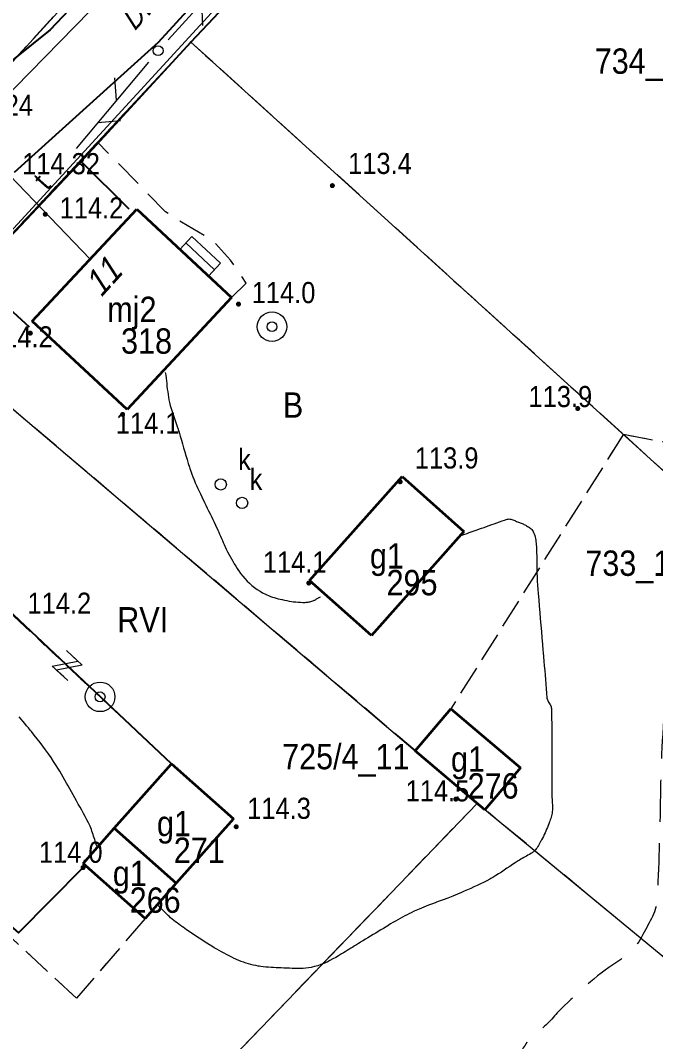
# Model space of a CAD drawing. Extents: x 6512885 to 6513481, y 5959590 to 5960000.
# Drawn here: x 6513145.2 to 6513190.3, y 5959801.7 to 5959874.2 of the extents above; entities that cross this region are included whole.
import ezdxf
from ezdxf.enums import TextEntityAlignment as Align

# ---------------------------------------------------------------- set-up
doc = ezdxf.new("R2010")
doc.units = 0
doc.header["$MEASUREMENT"] = 0
for name, pattern in [('2.0_1.0', [3, 2, -1]), ('217-1000', [2.8, 2.1, -0.7]), ('218-1000', [1.4, 0.7, -0.7]), ('219-1000', [0]), ('3.0_1.5', [4.5, 3, -1.5])]:
    doc.linetypes.add(name, pattern=pattern)
doc.layers.get('0').update_dxf_attribs({"color": 2, "linetype": 'CONTINUOUS', "lineweight": 5})
for name, color, linetype in [('203-Punkt załamania granicy działki nie stabilizowany', 7, 'CONTINUOUS'), ('210-Oznaczenie użytku', 7, 'CONTINUOUS'), ('211-Nr działki', 7, 'CONTINUOUS'), ('217-Granica konturu klasyfikcyjnego', 7, 'CONTINUOUS'), ('218-Granica użytku', 7, 'CONTINUOUS'), ('219-Linia granicy', 7, 'CONTINUOUS'), ('238-Punkt adresowy budynku', 7, 'CONTINUOUS'), ('312-Budynek (powierzchnia)', 7, 'CONTINUOUS'), ('312-Numer ewidencyjny budynku', 7, 'CONTINUOUS'), ('312-Numer ewidencyjny budynku-Atr124', 7, 'CONTINUOUS'), ('352-schody (powierzchnia)', 7, 'CONTINUOUS'), ('510-Podpora jednosłupowa symb.-STPOW', 7, 'CONTINUOUS'), ('521-Kierunek linii-STPOW', 7, 'CONTINUOUS'), ('811-Warstwica ciągła linia', 7, 'CONTINUOUS'), ('812-Warstwica pomocnicza linia', 7, 'CONTINUOUS'), ('991-Przehaczenie', 7, 'CONTINUOUS'), ('994-Nazwa ulicy', 7, 'CONTINUOUS'), ('chodnik (powierzchnia)', 7, 'CONTINUOUS'), ('krawężnik (linia)', 7, 'CONTINUOUS'), ('ogrodzenie trwałe (linia)', 7, 'CONTINUOUS'), ('przewód telekomunikacyjny (linia)', 7, 'CONTINUOUS'), ('przewód telekomunikacyjny (linia)-Atr1', 7, 'CONTINUOUS'), ('przewód wodociągowy (linia)', 7, 'CONTINUOUS'), ('punkt wysokościowy naturalny', 7, 'CONTINUOUS'), ('punkt wysokościowy naturalny-Atr2', 7, 'CONTINUOUS'), ('punkt wysokościowy sztuczny-Atr2', 7, 'CONTINUOUS'), ('studnia (punkt)', 7, 'CONTINUOUS'), ('właz okrągły - siec kanalizacyjna (punkt)', 7, 'CONTINUOUS'), ('właz okrągły - siec kanalizacyjna (punkt)-Atr17', 7, 'CONTINUOUS')]:
    doc.layers.add(name, color=color, linetype=linetype)
doc.styles.get("Standard").update_dxf_attribs({"font": 'txt', "width": 0.75})
doc.linetypes.add('902-1000', pattern='A,5,0,[1,ksztalty.shx,S=1,R=0,X=0,Y=0],5', length=10)

# ---------------------------------------------------------------- blocks, each defined once
blk = doc.blocks.new('PW01')
at = {"linetype": 'Continuous', "lineweight": 13}
h = blk.add_hatch(color=0, dxfattribs=at)
edge = h.paths.add_edge_path()
edge.add_arc((0, 0), 0.18, 0, 360)
blk = doc.blocks.new('991')
at = {"color": 0, "linetype": 'Continuous', "lineweight": 0}
for p, q in [((-0.55, 0.75), (0.55, 0.75)), ((0.55, 0.75), (-0.55, -0.75)), ((-0.55, -0.75), (0.55, -0.75))]:
    blk.add_line(p, q, dxfattribs=at)
blk = doc.blocks.new('US13')
at = {"color": 0, "linetype": 'Continuous', "lineweight": 13}
for radius in [1.05, 0.35]:
    blk.add_circle((0, 0), radius, dxfattribs=at)
blk = doc.blocks.new('521')
at = {"color": 0, "linetype": 'Continuous', "lineweight": 0}
for p, q in [((6.65, 0), (5.519, 1.131)), ((1.05, 0), (9.05, 0)), ((4.581, 0), (3.45, -1.131))]:
    blk.add_line(p, q, dxfattribs=at)
blk = doc.blocks.new('510')
at = {"color": 0, "linetype": 'Continuous', "lineweight": 0}
blk.add_circle((0, 0), 0.35, dxfattribs=at)
blk = doc.blocks.new('US22')
at = {"color": 0, "linetype": 'Continuous', "lineweight": 0}
blk.add_circle((0, 0), 0.4, dxfattribs=at)
blk = doc.blocks.new('203')
at = {"linetype": 'Continuous', "lineweight": 0}
h = blk.add_hatch(color=0, dxfattribs=at)
edge = h.paths.add_edge_path()
edge.add_arc((0, 0), 0.09, 0, 360)

msp = doc.modelspace()

# ---------------------------------------------------------------- linework, layer by layer
at = {"layer": '217-Granica konturu klasyfikcyjnego', "color": 3, "linetype": '217-1000', "lineweight": 13, "flags": 128}
for points in [[(6513190.26, 5959907.57), (6513157.34, 5959872.64)], [(6513140.48, 5959866.67), (6513166.52, 5959895.23)], [(6513157.34, 5959872.64), (6513188.02, 5959844.8)], [(6513177.65, 5959818.6), (6513138.17, 5959852.12)], [(6513188.02, 5959844.8), (6513175.78, 5959825.32)], [(6513188.02, 5959844.8), (6513206.28, 5959841.35)], [(6513208.28, 5959826.41), (6513188.02, 5959844.8)], [(6513142.36, 5959834.15), (6513155.95, 5959821.41)], [(6513149.22, 5959804.77), (6513125.67, 5959826.56)], [(6513175.78, 5959825.32), (6513180.73, 5959821.13)], [(6513155.95, 5959821.41), (6513160.35, 5959817.51)], [(6513180.73, 5959821.13), (6513178.2, 5959818.15)], [(6513153.11, 5959793.11), (6513177.65, 5959818.6)], [(6513178.2, 5959818.15), (6513177.65, 5959818.6)], [(6513191.91, 5959806.83), (6513178.2, 5959818.15)], [(6513160.35, 5959817.51), (6513156.3, 5959812.93)], [(6513156.3, 5959812.93), (6513154.09, 5959810.43)], [(6513154.09, 5959810.43), (6513149.22, 5959804.77)]]:
    msp.add_lwpolyline(points, dxfattribs=at)
at = {"layer": '218-Granica użytku', "color": 3, "linetype": '218-1000', "lineweight": 13, "flags": 128}
for points in [[(6513190.26, 5959907.57), (6513157.34, 5959872.64)], [(6513140.48, 5959866.67), (6513166.52, 5959895.23)], [(6513157.34, 5959872.64), (6513138.17, 5959852.12)], [(6513157.34, 5959872.64), (6513188.02, 5959844.8)], [(6513177.65, 5959818.6), (6513138.17, 5959852.12)], [(6513188.02, 5959844.8), (6513175.78, 5959825.32)], [(6513188.02, 5959844.8), (6513206.28, 5959841.35)], [(6513208.28, 5959826.41), (6513188.02, 5959844.8)], [(6513142.36, 5959834.15), (6513155.95, 5959821.41)], [(6513149.22, 5959804.77), (6513125.67, 5959826.56)], [(6513175.78, 5959825.32), (6513180.73, 5959821.13)], [(6513155.95, 5959821.41), (6513160.35, 5959817.51)], [(6513180.73, 5959821.13), (6513178.2, 5959818.15)], [(6513153.11, 5959793.11), (6513177.65, 5959818.6)], [(6513178.2, 5959818.15), (6513177.65, 5959818.6)], [(6513191.91, 5959806.83), (6513178.2, 5959818.15)], [(6513160.35, 5959817.51), (6513156.3, 5959812.93)], [(6513156.3, 5959812.93), (6513154.09, 5959810.43)], [(6513154.09, 5959810.43), (6513149.22, 5959804.77)]]:
    msp.add_lwpolyline(points, dxfattribs=at)
at = {"layer": '219-Linia granicy', "color": 7, "linetype": '219-1000', "lineweight": 13, "flags": 128}
for points in [[(6513190.26, 5959907.57), (6513157.34, 5959872.64)], [(6513140.48, 5959866.67), (6513166.52, 5959895.23)], [(6513157.34, 5959872.64), (6513138.17, 5959852.12)], [(6513157.34, 5959872.64), (6513208.28, 5959826.41)], [(6513138.17, 5959852.12), (6513177.65, 5959818.6)], [(6513153.11, 5959793.11), (6513177.65, 5959818.6)], [(6513191.91, 5959806.83), (6513177.65, 5959818.6)]]:
    msp.add_lwpolyline(points, dxfattribs=at)
at = {"layer": '312-Budynek (powierzchnia)', "color": 7, "linetype": 'Continuous', "lineweight": 35, "flags": 128}
for points in [[(6513146.08, 5959852.82), (6513153.5, 5959860.78)], [(6513153.5, 5959860.78), (6513160.22, 5959854.52)], [(6513160.22, 5959854.52), (6513152.81, 5959846.57)], [(6513152.81, 5959846.57), (6513146.08, 5959852.82)], [(6513165.76, 5959834.42), (6513172.32, 5959841.81)], [(6513172.32, 5959841.81), (6513176.71, 5959837.91)], [(6513176.71, 5959837.91), (6513170.15, 5959830.52)], [(6513170.15, 5959830.52), (6513165.76, 5959834.42)], [(6513173.25, 5959822.34), (6513175.78, 5959825.32)], [(6513175.78, 5959825.32), (6513180.73, 5959821.13)], [(6513178.2, 5959818.15), (6513173.25, 5959822.34)], [(6513151.9, 5959816.83), (6513155.95, 5959821.41)], [(6513155.95, 5959821.41), (6513160.35, 5959817.51)], [(6513180.73, 5959821.13), (6513178.2, 5959818.15)], [(6513160.35, 5959817.51), (6513156.3, 5959812.93)], [(6513149.7, 5959814.34), (6513151.9, 5959816.83)], [(6513151.9, 5959816.83), (6513156.3, 5959812.93)], [(6513156.3, 5959812.93), (6513151.9, 5959816.83)], [(6513154.09, 5959810.43), (6513149.7, 5959814.34)], [(6513156.3, 5959812.93), (6513154.09, 5959810.43)]]:
    msp.add_lwpolyline(points, dxfattribs=at)
at = {"layer": '352-schody (powierzchnia)', "color": 7, "linetype": 'Continuous', "lineweight": 18}
for p, q in [((6513156.56, 5959857.93), (6513157.41, 5959858.85)), ((6513156.98, 5959858.39), (6513159.02, 5959856.48)), ((6513157.41, 5959858.85), (6513159.44, 5959856.95)), ((6513158.59, 5959856.03), (6513156.56, 5959857.93)), ((6513159.44, 5959856.95), (6513158.59, 5959856.03))]:
    msp.add_line(p, q, dxfattribs=at)
at = {"layer": '811-Warstwica ciągła linia', "color": 32, "linetype": 'Continuous', "lineweight": 13, "flags": 128}
for points in [[(6513155.52, 5959849.18), (6513155.546, 5959848.986), (6513155.57, 5959848.792), (6513155.593, 5959848.597), (6513155.615, 5959848.403), (6513155.638, 5959848.209), (6513155.661, 5959848.014), (6513155.687, 5959847.82), (6513155.714, 5959847.626), (6513155.745, 5959847.433), (6513155.78, 5959847.24), (6513155.821, 5959847.048), (6513155.875, 5959846.834), (6513155.936, 5959846.622), (6513156.003, 5959846.411), (6513156.074, 5959846.201), (6513156.147, 5959845.992), (6513156.221, 5959845.783), (6513156.294, 5959845.574), (6513156.365, 5959845.365), (6513156.433, 5959845.154), (6513156.44, 5959845.13), (6513156.496, 5959844.943), (6513156.578, 5959844.667), (6513156.658, 5959844.39), (6513156.738, 5959844.114), (6513156.817, 5959843.837), (6513156.897, 5959843.56), (6513156.978, 5959843.284), (6513157.061, 5959843.008), (6513157.145, 5959842.733), (6513157.232, 5959842.458), (6513157.26, 5959842.37), (6513157.323, 5959842.184), (6513157.398, 5959841.977), (6513157.478, 5959841.772), (6513157.561, 5959841.568), (6513157.648, 5959841.365), (6513157.738, 5959841.163), (6513157.829, 5959840.962), (6513157.922, 5959840.762), (6513158.016, 5959840.562), (6513158.109, 5959840.362), (6513158.12, 5959840.34), (6513158.204, 5959840.163), (6513158.3, 5959839.962), (6513158.397, 5959839.761), (6513158.495, 5959839.56), (6513158.593, 5959839.359), (6513158.691, 5959839.159), (6513158.789, 5959838.958), (6513158.886, 5959838.758), (6513158.983, 5959838.556), (6513159.078, 5959838.355), (6513159.09, 5959838.33), (6513159.172, 5959838.152), (6513159.239, 5959838.005), (6513159.305, 5959837.857), (6513159.37, 5959837.709), (6513159.435, 5959837.56), (6513159.5, 5959837.412), (6513159.565, 5959837.263), (6513159.631, 5959837.115), (6513159.697, 5959836.967), (6513159.75, 5959836.85), (6513159.764, 5959836.819), (6513159.848, 5959836.642), (6513159.934, 5959836.467), (6513160.024, 5959836.294), (6513160.116, 5959836.122), (6513160.212, 5959835.951), (6513160.31, 5959835.782), (6513160.411, 5959835.613), (6513160.514, 5959835.446), (6513160.62, 5959835.278), (6513160.71, 5959835.14), (6513160.729, 5959835.111), (6513160.864, 5959834.918), (6513161.008, 5959834.732), (6513161.16, 5959834.555), (6513161.32, 5959834.385), (6513161.488, 5959834.224), (6513161.664, 5959834.07), (6513161.848, 5959833.924), (6513162.041, 5959833.786), (6513162.242, 5959833.656), (6513162.42, 5959833.55), (6513162.451, 5959833.533), (6513162.582, 5959833.464), (6513162.714, 5959833.401), (6513162.847, 5959833.345), (6513162.982, 5959833.294), (6513163.117, 5959833.247), (6513163.253, 5959833.205), (6513163.391, 5959833.166), (6513163.53, 5959833.13), (6513163.671, 5959833.095), (6513163.78, 5959833.07), (6513163.813, 5959833.062), (6513163.975, 5959833.027), (6513164.137, 5959832.994), (6513164.299, 5959832.964), (6513164.461, 5959832.938), (6513164.624, 5959832.915), (6513164.786, 5959832.896), (6513164.948, 5959832.882), (6513165.11, 5959832.873), (6513165.272, 5959832.869), (6513165.4, 5959832.87), (6513165.433, 5959832.871), (6513165.504, 5959832.874), (6513165.574, 5959832.88), (6513165.645, 5959832.888), (6513165.715, 5959832.899), (6513165.785, 5959832.912), (6513165.854, 5959832.929), (6513165.923, 5959832.95), (6513165.99, 5959832.974), (6513166.056, 5959833.003), (6513166.09, 5959833.02), (6513166.121, 5959833.036), (6513166.167, 5959833.06), (6513166.213, 5959833.085), (6513166.258, 5959833.11), (6513166.303, 5959833.134), (6513166.347, 5959833.159), (6513166.392, 5959833.185), (6513166.436, 5959833.21), (6513166.48, 5959833.235), (6513166.525, 5959833.261), (6513166.54, 5959833.27)], [(6513176.49, 5959837.61), (6513176.636, 5959837.662), (6513176.782, 5959837.714), (6513176.928, 5959837.766), (6513177.074, 5959837.818), (6513177.22, 5959837.87), (6513177.366, 5959837.922), (6513177.512, 5959837.974), (6513177.658, 5959838.026), (6513177.804, 5959838.078), (6513177.95, 5959838.13), (6513178.133, 5959838.195), (6513178.315, 5959838.26), (6513178.498, 5959838.326), (6513178.681, 5959838.391), (6513178.864, 5959838.455), (6513179.047, 5959838.52), (6513179.23, 5959838.583), (6513179.414, 5959838.646), (6513179.597, 5959838.709), (6513179.78, 5959838.77), (6513179.844, 5959838.785), (6513179.91, 5959838.789), (6513179.975, 5959838.783), (6513180.042, 5959838.77), (6513180.108, 5959838.75), (6513180.175, 5959838.726), (6513180.242, 5959838.699), (6513180.308, 5959838.672), (6513180.374, 5959838.645), (6513180.44, 5959838.62), (6513180.508, 5959838.596), (6513180.575, 5959838.571), (6513180.641, 5959838.546), (6513180.706, 5959838.52), (6513180.771, 5959838.494), (6513180.835, 5959838.466), (6513180.899, 5959838.436), (6513180.963, 5959838.406), (6513181.026, 5959838.374), (6513181.09, 5959838.34), (6513181.158, 5959838.303), (6513181.225, 5959838.264), (6513181.29, 5959838.224), (6513181.354, 5959838.181), (6513181.414, 5959838.135), (6513181.471, 5959838.085), (6513181.524, 5959838.032), (6513181.572, 5959837.973), (6513181.614, 5959837.91), (6513181.65, 5959837.84), (6513181.695, 5959837.73), (6513181.732, 5959837.619), (6513181.762, 5959837.508), (6513181.786, 5959837.396), (6513181.805, 5959837.284), (6513181.819, 5959837.172), (6513181.83, 5959837.06), (6513181.838, 5959836.947), (6513181.845, 5959836.834), (6513181.85, 5959836.72), (6513181.861, 5959836.427), (6513181.87, 5959836.134), (6513181.876, 5959835.841), (6513181.881, 5959835.547), (6513181.886, 5959835.254), (6513181.892, 5959834.961), (6513181.901, 5959834.668), (6513181.912, 5959834.375), (6513181.928, 5959834.082), (6513181.95, 5959833.79), (6513181.975, 5959833.498), (6513182.013, 5959833.049), (6513182.05, 5959832.6), (6513182.088, 5959832.151), (6513182.127, 5959831.702), (6513182.165, 5959831.253), (6513182.203, 5959830.804), (6513182.241, 5959830.355), (6513182.279, 5959829.906), (6513182.317, 5959829.457), (6513182.33, 5959829.3), (6513182.355, 5959829.008), (6513182.382, 5959828.684), (6513182.409, 5959828.36), (6513182.436, 5959828.036), (6513182.462, 5959827.712), (6513182.489, 5959827.388), (6513182.516, 5959827.064), (6513182.543, 5959826.74), (6513182.57, 5959826.416), (6513182.597, 5959826.092), (6513182.6, 5959826.06), (6513182.707, 5959825.788), (6513182.75, 5959825.72), (6513182.794, 5959825.652), (6513182.835, 5959825.584), (6513182.87, 5959825.514), (6513182.896, 5959825.442), (6513182.909, 5959825.367), (6513182.91, 5959825.35), (6513182.912, 5959825.289), (6513182.918, 5959825.102), (6513182.923, 5959824.915), (6513182.927, 5959824.728), (6513182.931, 5959824.541), (6513182.934, 5959824.354), (6513182.936, 5959824.167), (6513182.938, 5959823.98), (6513182.939, 5959823.793), (6513182.94, 5959823.606), (6513182.94, 5959823.48), (6513182.94, 5959823.419), (6513182.94, 5959823.018), (6513182.94, 5959822.617), (6513182.94, 5959822.216), (6513182.94, 5959821.815), (6513182.94, 5959821.414), (6513182.939, 5959821.013), (6513182.939, 5959820.612), (6513182.939, 5959820.211), (6513182.939, 5959819.81), (6513182.94, 5959819.47), (6513182.94, 5959819.409), (6513182.944, 5959819.279), (6513182.949, 5959819.149), (6513182.956, 5959819.019), (6513182.963, 5959818.889), (6513182.971, 5959818.759), (6513182.979, 5959818.629), (6513182.985, 5959818.499), (6513182.989, 5959818.369), (6513182.99, 5959818.239), (6513182.99, 5959818.17), (6513182.988, 5959818.109), (6513182.979, 5959818.012), (6513182.965, 5959817.914), (6513182.945, 5959817.818), (6513182.921, 5959817.722), (6513182.894, 5959817.626), (6513182.864, 5959817.531), (6513182.831, 5959817.436), (6513182.798, 5959817.341), (6513182.763, 5959817.247), (6513182.75, 5959817.21), (6513182.729, 5959817.152), (6513182.679, 5959817.021), (6513182.627, 5959816.891), (6513182.574, 5959816.763), (6513182.519, 5959816.636), (6513182.462, 5959816.51), (6513182.404, 5959816.384), (6513182.343, 5959816.259), (6513182.281, 5959816.135), (6513182.217, 5959816.01), (6513182.18, 5959815.94), (6513182.151, 5959815.885), (6513182.104, 5959815.795), (6513182.056, 5959815.706), (6513182.007, 5959815.617), (6513181.955, 5959815.531), (6513181.9, 5959815.447), (6513181.841, 5959815.366), (6513181.777, 5959815.29), (6513181.708, 5959815.219), (6513181.632, 5959815.154), (6513181.6, 5959815.13), (6513181.549, 5959815.095), (6513181.452, 5959815.03), (6513181.352, 5959814.97), (6513181.252, 5959814.912), (6513181.151, 5959814.857), (6513181.049, 5959814.802), (6513180.947, 5959814.748), (6513180.846, 5959814.694), (6513180.746, 5959814.637), (6513180.646, 5959814.579), (6513180.6, 5959814.55), (6513180.549, 5959814.518), (6513180.35, 5959814.389), (6513180.153, 5959814.258), (6513179.956, 5959814.125), (6513179.76, 5959813.992), (6513179.564, 5959813.859), (6513179.366, 5959813.727), (6513179.168, 5959813.597), (6513178.967, 5959813.471), (6513178.763, 5959813.348), (6513178.61, 5959813.26), (6513178.557, 5959813.23), (6513178.333, 5959813.11), (6513178.107, 5959812.993), (6513177.879, 5959812.881), (6513177.649, 5959812.772), (6513177.418, 5959812.666), (6513177.186, 5959812.562), (6513176.954, 5959812.459), (6513176.721, 5959812.358), (6513176.487, 5959812.257), (6513176.31, 5959812.18), (6513176.254, 5959812.156), (6513175.916, 5959812.015), (6513175.574, 5959811.881), (6513175.231, 5959811.751), (6513174.888, 5959811.623), (6513174.544, 5959811.495), (6513174.201, 5959811.365), (6513173.859, 5959811.231), (6513173.521, 5959811.091), (6513173.186, 5959810.942), (6513172.91, 5959810.81), (6513172.856, 5959810.783), (6513172.684, 5959810.695), (6513172.513, 5959810.606), (6513172.344, 5959810.515), (6513172.175, 5959810.422), (6513172.007, 5959810.327), (6513171.84, 5959810.231), (6513171.674, 5959810.135), (6513171.508, 5959810.037), (6513171.343, 5959809.938), (6513171.23, 5959809.87), (6513171.178, 5959809.839), (6513170.995, 5959809.728), (6513170.812, 5959809.617), (6513170.629, 5959809.506), (6513170.446, 5959809.395), (6513170.263, 5959809.284), (6513170.08, 5959809.173), (6513169.897, 5959809.062), (6513169.714, 5959808.951), (6513169.531, 5959808.84), (6513169.4, 5959808.76), (6513169.348, 5959808.728), (6513169.215, 5959808.647), (6513169.082, 5959808.565), (6513168.949, 5959808.483), (6513168.816, 5959808.401), (6513168.683, 5959808.319), (6513168.55, 5959808.236), (6513168.418, 5959808.154), (6513168.285, 5959808.072), (6513168.151, 5959807.99), (6513168.07, 5959807.94), (6513168.018, 5959807.908), (6513167.817, 5959807.787), (6513167.615, 5959807.668), (6513167.41, 5959807.553), (6513167.202, 5959807.443), (6513166.992, 5959807.339), (6513166.778, 5959807.242), (6513166.56, 5959807.155), (6513166.338, 5959807.077), (6513166.111, 5959807.011), (6513165.94, 5959806.97), (6513165.879, 5959806.958), (6513165.685, 5959806.925), (6513165.49, 5959806.902), (6513165.295, 5959806.888), (6513165.1, 5959806.881), (6513164.905, 5959806.88), (6513164.709, 5959806.883), (6513164.514, 5959806.889), (6513164.319, 5959806.897), (6513164.124, 5959806.905), (6513163.99, 5959806.91), (6513163.929, 5959806.912), (6513163.747, 5959806.918), (6513163.565, 5959806.925), (6513163.383, 5959806.932), (6513163.201, 5959806.941), (6513163.019, 5959806.951), (6513162.837, 5959806.964), (6513162.655, 5959806.98), (6513162.473, 5959806.999), (6513162.291, 5959807.022), (6513162.17, 5959807.04), (6513162.11, 5959807.05), (6513161.934, 5959807.082), (6513161.759, 5959807.119), (6513161.586, 5959807.161), (6513161.415, 5959807.209), (6513161.245, 5959807.261), (6513161.076, 5959807.319), (6513160.909, 5959807.381), (6513160.743, 5959807.449), (6513160.578, 5959807.52), (6513160.47, 5959807.57), (6513160.414, 5959807.596), (6513160.231, 5959807.685), (6513160.05, 5959807.774), (6513159.87, 5959807.866), (6513159.692, 5959807.959), (6513159.515, 5959808.054), (6513159.34, 5959808.151), (6513159.166, 5959808.25), (6513158.992, 5959808.352), (6513158.82, 5959808.456), (6513158.7, 5959808.53), (6513158.648, 5959808.562), (6513158.465, 5959808.677), (6513158.283, 5959808.793), (6513158.101, 5959808.909), (6513157.92, 5959809.026), (6513157.74, 5959809.145), (6513157.56, 5959809.264), (6513157.382, 5959809.384), (6513157.204, 5959809.507), (6513157.027, 5959809.63), (6513156.9, 5959809.72), (6513156.85, 5959809.755), (6513156.727, 5959809.843), (6513156.605, 5959809.93), (6513156.482, 5959810.018), (6513156.361, 5959810.108), (6513156.241, 5959810.199), (6513156.123, 5959810.292), (6513156.007, 5959810.387), (6513155.894, 5959810.486), (6513155.784, 5959810.587), (6513155.72, 5959810.65), (6513155.677, 5959810.693), (6513155.606, 5959810.764), (6513155.535, 5959810.835), (6513155.464, 5959810.906), (6513155.393, 5959810.977), (6513155.322, 5959811.048), (6513155.251, 5959811.119), (6513155.18, 5959811.19), (6513155.109, 5959811.261), (6513155.038, 5959811.332), (6513155.01, 5959811.36)], [(6513150.66, 5959815.56), (6513150.622, 5959815.679), (6513150.585, 5959815.799), (6513150.548, 5959815.919), (6513150.511, 5959816.038), (6513150.473, 5959816.157), (6513150.435, 5959816.277), (6513150.396, 5959816.395), (6513150.355, 5959816.514), (6513150.313, 5959816.632), (6513150.27, 5959816.75), (6513150.175, 5959816.985), (6513150.072, 5959817.216), (6513149.96, 5959817.443), (6513149.843, 5959817.667), (6513149.721, 5959817.889), (6513149.595, 5959818.11), (6513149.468, 5959818.329), (6513149.341, 5959818.549), (6513149.214, 5959818.769), (6513149.09, 5959818.99), (6513148.974, 5959819.202), (6513148.857, 5959819.413), (6513148.741, 5959819.625), (6513148.624, 5959819.836), (6513148.507, 5959820.046), (6513148.388, 5959820.257), (6513148.269, 5959820.466), (6513148.148, 5959820.675), (6513148.025, 5959820.883), (6513147.9, 5959821.09), (6513147.773, 5959821.295), (6513147.593, 5959821.574), (6513147.409, 5959821.849), (6513147.22, 5959822.121), (6513147.028, 5959822.39), (6513146.831, 5959822.656), (6513146.632, 5959822.92), (6513146.429, 5959823.182), (6513146.224, 5959823.442), (6513146.016, 5959823.7), (6513145.96, 5959823.77), (6513145.807, 5959823.957), (6513145.677, 5959824.115), (6513145.547, 5959824.273), (6513145.416, 5959824.429), (6513145.284, 5959824.585), (6513145.152, 5959824.741)]]:
    msp.add_lwpolyline(points, dxfattribs=at)
at = {"layer": '812-Warstwica pomocnicza linia', "color": 32, "linetype": '3.0_1.5', "lineweight": 13, "flags": 128}
msp.add_lwpolyline([(6513194.5, 5959842.09), (6513194.453, 5959842.037), (6513194.405, 5959841.985), (6513194.358, 5959841.932), (6513194.311, 5959841.879), (6513194.264, 5959841.826), (6513194.217, 5959841.773), (6513194.17, 5959841.72), (6513194.123, 5959841.667), (6513194.077, 5959841.614), (6513194.03, 5959841.56), (6513193.941, 5959841.453), (6513193.857, 5959841.343), (6513193.777, 5959841.23), (6513193.7, 5959841.115), (6513193.626, 5959840.997), (6513193.554, 5959840.878), (6513193.484, 5959840.757), (6513193.416, 5959840.635), (6513193.348, 5959840.513), (6513193.28, 5959840.39), (6513193.193, 5959840.231), (6513193.108, 5959840.071), (6513193.026, 5959839.911), (6513192.947, 5959839.75), (6513192.87, 5959839.587), (6513192.797, 5959839.424), (6513192.727, 5959839.258), (6513192.66, 5959839.091), (6513192.598, 5959838.922), (6513192.54, 5959838.75), (6513192.466, 5959838.516), (6513192.397, 5959838.282), (6513192.331, 5959838.046), (6513192.27, 5959837.811), (6513192.213, 5959837.574), (6513192.16, 5959837.337), (6513192.111, 5959837.099), (6513192.066, 5959836.861), (6513192.026, 5959836.621), (6513191.99, 5959836.38), (6513191.922, 5959835.889), (6513191.854, 5959835.397), (6513191.788, 5959834.906), (6513191.723, 5959834.415), (6513191.661, 5959833.923), (6513191.601, 5959833.431), (6513191.545, 5959832.939), (6513191.492, 5959832.447), (6513191.444, 5959831.954), (6513191.4, 5959831.46), (6513191.358, 5959830.96), (6513191.317, 5959830.46), (6513191.276, 5959829.96), (6513191.236, 5959829.461), (6513191.196, 5959828.961), (6513191.157, 5959828.461), (6513191.119, 5959827.961), (6513191.082, 5959827.461), (6513191.045, 5959826.96), (6513191.01, 5959826.46), (6513190.976, 5959825.974), (6513190.942, 5959825.488), (6513190.908, 5959825.003), (6513190.874, 5959824.517), (6513190.842, 5959824.031), (6513190.811, 5959823.545), (6513190.782, 5959823.059), (6513190.755, 5959822.573), (6513190.731, 5959822.087), (6513190.71, 5959821.6), (6513190.693, 5959821.113), (6513190.678, 5959820.626), (6513190.666, 5959820.139), (6513190.656, 5959819.652), (6513190.648, 5959819.165), (6513190.639, 5959818.678), (6513190.631, 5959818.191), (6513190.622, 5959817.704), (6513190.612, 5959817.217), (6513190.6, 5959816.73), (6513190.587, 5959816.268), (6513190.573, 5959815.806), (6513190.558, 5959815.344), (6513190.542, 5959814.882), (6513190.526, 5959814.42), (6513190.509, 5959813.958), (6513190.492, 5959813.496), (6513190.475, 5959813.034), (6513190.457, 5959812.572), (6513190.44, 5959812.11), (6513190.437, 5959812.039), (6513190.434, 5959811.968), (6513190.429, 5959811.896), (6513190.424, 5959811.825), (6513190.418, 5959811.754), (6513190.411, 5959811.683), (6513190.403, 5959811.612), (6513190.393, 5959811.542), (6513190.382, 5959811.471), (6513190.37, 5959811.4), (6513190.332, 5959811.229), (6513190.283, 5959811.063), (6513190.226, 5959810.899), (6513190.16, 5959810.738), (6513190.089, 5959810.58), (6513190.012, 5959810.423), (6513189.931, 5959810.267), (6513189.848, 5959810.111), (6513189.764, 5959809.956), (6513189.68, 5959809.8), (6513189.588, 5959809.626), (6513189.496, 5959809.453), (6513189.404, 5959809.281), (6513189.309, 5959809.112), (6513189.21, 5959808.945), (6513189.107, 5959808.782), (6513188.998, 5959808.623), (6513188.881, 5959808.469), (6513188.755, 5959808.321), (6513188.62, 5959808.18), (6513188.367, 5959807.947), (6513188.105, 5959807.73), (6513187.834, 5959807.524), (6513187.558, 5959807.326), (6513187.279, 5959807.133), (6513187, 5959806.942), (6513186.721, 5959806.75), (6513186.447, 5959806.552), (6513186.179, 5959806.347), (6513185.92, 5959806.13), (6513185.688, 5959805.925), (6513185.455, 5959805.72), (6513185.223, 5959805.515), (6513184.992, 5959805.308), (6513184.761, 5959805.101), (6513184.532, 5959804.892), (6513184.304, 5959804.682), (6513184.077, 5959804.47), (6513183.852, 5959804.256), (6513183.63, 5959804.04), (6513183.527, 5959803.937), (6513183.427, 5959803.831), (6513183.328, 5959803.724), (6513183.23, 5959803.615), (6513183.133, 5959803.506), (6513183.036, 5959803.397), (6513182.939, 5959803.289), (6513182.841, 5959803.181), (6513182.741, 5959803.074), (6513182.64, 5959802.97), (6513182.537, 5959802.87), (6513182.43, 5959802.773), (6513182.32, 5959802.679), (6513182.209, 5959802.588), (6513182.097, 5959802.497), (6513181.983, 5959802.407), (6513181.871, 5959802.316), (6513181.759, 5959802.223), (6513181.648, 5959802.128), (6513181.54, 5959802.03), (6513181.46, 5959801.952), (6513181.383, 5959801.87), (6513181.31, 5959801.787), (6513181.24, 5959801.701), (6513181.173, 5959801.613), (6513181.107, 5959801.523), (6513181.044, 5959801.432), (6513180.982, 5959801.339), (6513180.92, 5959801.245), (6513180.86, 5959801.15), (6513180.827, 5959801.093), (6513180.798, 5959801.033), (6513180.773, 5959800.97), (6513180.753, 5959800.905), (6513180.738, 5959800.838), (6513180.73, 5959800.772), (6513180.728, 5959800.706), (6513180.734, 5959800.641), (6513180.748, 5959800.579), (6513180.77, 5959800.52), (6513180.797, 5959800.467), (6513180.829, 5959800.416), (6513180.864, 5959800.367), (6513180.903, 5959800.321), (6513180.945, 5959800.277), (6513180.991, 5959800.236), (6513181.039, 5959800.197), (6513181.09, 5959800.162), (6513181.144, 5959800.129), (6513181.2, 5959800.1), (6513181.301, 5959800.054), (6513181.401, 5959800.011), (6513181.502, 5959799.973), (6513181.603, 5959799.939), (6513181.704, 5959799.908), (6513181.805, 5959799.882), (6513181.908, 5959799.859), (6513182.011, 5959799.839), (6513182.115, 5959799.823), (6513182.22, 5959799.81), (6513182.415, 5959799.789), (6513182.61, 5959799.77), (6513182.805, 5959799.751), (6513183, 5959799.735), (6513183.195, 5959799.721), (6513183.391, 5959799.71), (6513183.586, 5959799.703), (6513183.781, 5959799.7), (6513183.975, 5959799.702), (6513184.17, 5959799.71), (6513184.657, 5959799.737), (6513185.144, 5959799.764), (6513185.631, 5959799.794), (6513186.119, 5959799.826), (6513186.606, 5959799.863), (6513187.093, 5959799.905), (6513187.579, 5959799.954), (6513188.064, 5959800.01), (6513188.548, 5959800.075), (6513189.03, 5959800.15), (6513189.46, 5959800.222), (6513189.89, 5959800.294), (6513190.32, 5959800.366), (6513190.75, 5959800.438), (6513191.18, 5959800.51), (6513191.61, 5959800.582), (6513192.04, 5959800.654), (6513192.47, 5959800.726), (6513192.9, 5959800.798), (6513193.33, 5959800.87), (6513193.601, 5959800.914), (6513193.872, 5959800.957), (6513194.144, 5959800.999), (6513194.415, 5959801.041), (6513194.686, 5959801.083), (6513194.958, 5959801.126), (6513195.229, 5959801.171), (6513195.499, 5959801.218), (6513195.77, 5959801.267), (6513196.04, 5959801.32), (6513196.249, 5959801.373), (6513196.453, 5959801.442), (6513196.651, 5959801.526), (6513196.846, 5959801.621), (6513197.038, 5959801.724), (6513197.228, 5959801.832), (6513197.417, 5959801.943), (6513197.607, 5959802.053), (6513197.797, 5959802.16), (6513197.99, 5959802.26)], dxfattribs=at)
at = {"layer": 'chodnik (powierzchnia)', "color": 7, "linetype": '2.0_1.0', "lineweight": 18, "flags": 128}
msp.add_lwpolyline([(6513160.22, 5959854.52), (6513161.25, 5959855.54), (6513160.15, 5959857.16), (6513158.89, 5959858.54), (6513156.66, 5959859.87), (6513155.54, 5959860.6), (6513150.68, 5959865.56)], dxfattribs=at)
at = {"layer": 'krawężnik (linia)', "color": 7, "linetype": 'Continuous', "lineweight": 25, "flags": 128}
for points in [[(6513182.22, 5959910.66), (6513174.34, 5959902.11), (6513156.61, 5959883.32), (6513147.36, 5959873.52), (6513140.32, 5959867.88)], [(6513171.94, 5959890.53), (6513167.33, 5959885.71), (6513160.87, 5959879.06), (6513155.01, 5959872.62), (6513144.8, 5959863.38)]]:
    msp.add_lwpolyline(points, dxfattribs=at)
at = {"layer": 'ogrodzenie trwałe (linia)', "color": 7, "linetype": '902-1000', "lineweight": 25, "flags": 128}
for points in [[(6513190.26, 5959907.57), (6513157.34, 5959872.64)], [(6513157.34, 5959872.64), (6513149.55, 5959864.16), (6513138.17, 5959852.12)], [(6513152.96, 5959860.79), (6513149.55, 5959864.16)], [(6513145.88, 5959852.4), (6513141.89, 5959856.05)], [(6513155.95, 5959821.4), (6513144.34, 5959832.36)], [(6513135.38, 5959826.44), (6513131, 5959821.72), (6513145.11, 5959809.41), (6513149.68, 5959814.04)]]:
    msp.add_lwpolyline(points, dxfattribs=at)
at = {"layer": 'przewód telekomunikacyjny (linia)', "color": 30, "linetype": 'Continuous', "lineweight": 18, "flags": 128}
msp.add_lwpolyline([(6513189.78, 5959908.1), (6513177.73, 5959894.81), (6513172.73, 5959889.51), (6513162.22, 5959878.48), (6513142.1, 5959856.55), (6513137.8, 5959851.94), (6513129.9, 5959843.46), (6513123.73, 5959837.36), (6513123.65, 5959835.92), (6513120.93, 5959833.07), (6513119.68, 5959833.23), (6513097.69, 5959810.47), (6513094.05, 5959806.72), (6513083.2, 5959795.33), (6513075.66, 5959788.15), (6513077.94, 5959786.08)], dxfattribs=at)
at = {"layer": 'przewód wodociągowy (linia)', "color": 5, "linetype": 'Continuous', "lineweight": 18, "flags": 128}
for points in [[(6513151.26, 5959875.98), (6513141.63, 5959866.12), (6513132.56, 5959856.9), (6513126.58, 5959850.69), (6513117.73, 5959841.73), (6513118.17, 5959841.14)], [(6513141.63, 5959866.12), (6513150.19, 5959857.23)]]:
    msp.add_lwpolyline(points, dxfattribs=at)

# ---------------------------------------------------------------- block references
at = {"layer": '203-Punkt załamania granicy działki nie stabilizowany', "color": 7, "linetype": 'Continuous', "lineweight": 13}
for p in [(6513157.34, 5959872.64), (6513177.65, 5959818.6)]:
    msp.add_blockref('203', p, dxfattribs=at)
at = {"layer": '510-Podpora jednosłupowa symb.-STPOW', "color": 7, "linetype": 'Continuous', "lineweight": 13}
msp.add_blockref('510', (6513155.01, 5959872.03), dxfattribs=at)
at = {"layer": '521-Kierunek linii-STPOW', "color": 7, "linetype": 'Continuous', "lineweight": 13}
for rotation in [47.812, 230.013]:
    msp.add_blockref('521', (6513155.01, 5959872.03), dxfattribs=dict(at, rotation=rotation))
at = {"layer": '991-Przehaczenie', "color": 7, "linetype": 'Continuous', "lineweight": 13}
for p, rotation in [((6513148.41, 5959828.52), 137.437), ((6513148.71, 5959828.24), 317.437)]:
    msp.add_blockref('991', p, dxfattribs=dict(at, rotation=rotation))
at = {"layer": 'punkt wysokościowy naturalny', "color": 7, "linetype": 'Continuous', "lineweight": 13}
for p in [(6513167.37, 5959862.45), (6513147, 5959860.42), (6513160.71, 5959854.04), (6513145.94, 5959851.98), (6513184.78, 5959846.63), (6513152.49, 5959846.21), (6513172.18, 5959841.43), (6513165.7, 5959834.24), (6513176.13, 5959818.9), (6513160.55, 5959816.94), (6513149.68, 5959814.04)]:
    msp.add_blockref('PW01', p, dxfattribs=at)
at = {"layer": 'studnia (punkt)', "color": 7, "linetype": 'Continuous', "lineweight": 18}
for p in [(6513163.09, 5959852.44), (6513150.89, 5959826.16)]:
    msp.add_blockref('US13', p, dxfattribs=at)
at = {"layer": 'właz okrągły - siec kanalizacyjna (punkt)', "color": 7, "linetype": 'Continuous', "lineweight": 13}
for p in [(6513159.45, 5959841.24), (6513160.97, 5959839.93)]:
    msp.add_blockref('US22', p, dxfattribs=at)

# ---------------------------------------------------------------- texts
at = {"layer": '210-Oznaczenie użytku', "color": 3, "linetype": 'Continuous', "lineweight": 18, "width": 0.9}
for s, p in [('B', (6513163.86, 5959845.98)), ('RVI', (6513152.11, 5959830.73))]:
    msp.add_text(s, height=1.8, dxfattribs=at).set_placement(p)
at = {"layer": '211-Nr działki', "color": 7, "linetype": 'Continuous', "lineweight": 18, "width": 0.9}
for s, p in [('734_11', (6513185.99, 5959872.19)), ('733_11', (6513185.32, 5959836.55)), ('725/4_11', (6513163.81, 5959822.82))]:
    msp.add_text(s, height=1.8, dxfattribs=at).set_placement(p, align=Align.TOP_LEFT)
at = {"layer": '238-Punkt adresowy budynku', "color": 7, "linetype": 'Continuous', "lineweight": 18, "oblique": 15, "width": 0.9}
msp.add_text('11', height=1.8, rotation=47.813, dxfattribs=at).set_placement((6513150.41, 5959856.54), align=Align.TOP_CENTER)
at = {"layer": '312-Numer ewidencyjny budynku', "color": 7, "linetype": 'Continuous', "lineweight": 18, "width": 0.9}
for s, p in [('318', (6513152.38, 5959852.32)), ('295', (6513171.22, 5959835.17)), ('276', (6513176.97, 5959820.74)), ('271', (6513156.12, 5959816.17)), ('266', (6513152.99, 5959812.63))]:
    msp.add_text(s, height=1.8, dxfattribs=at).set_placement(p, align=Align.TOP_LEFT)
at = {"layer": '312-Numer ewidencyjny budynku-Atr124', "color": 7, "width": 0.9}
for s, p in [('mj2', (6513153.15, 5959853.67)), ('g1', (6513171.24, 5959836.17)), ('g1', (6513176.99, 5959821.74)), ('g1', (6513156.13, 5959817.17)), ('g1', (6513153, 5959813.63))]:
    msp.add_text(s, height=1.8, dxfattribs=at).set_placement(p, align=Align.MIDDLE_CENTER)
at = {"layer": '994-Nazwa ulicy', "color": 7, "linetype": 'Continuous', "lineweight": 18, "oblique": 15, "width": 0.9}
msp.add_text('Dworcowa', height=1.5, rotation=47.49, dxfattribs=at).set_placement((6513152.21, 5959874.37), align=Align.TOP_LEFT)
at = {"layer": 'przewód telekomunikacyjny (linia)-Atr1', "color": 30, "width": 0.9}
msp.add_text('t', height=1.5, rotation=48.255, dxfattribs=at).set_placement((6513147.14, 5959862.05))
at = {"layer": 'punkt wysokościowy naturalny-Atr2', "color": 7, "width": 0.9}
for s, p in [('113.4', (6513168.49, 5959863.28)), ('114.2', (6513148.02, 5959860.12)), ('114.0', (6513161.65, 5959854.11)), ('114.2', (6513143.01, 5959850.97)), ('113.9', (6513181.29, 5959846.73)), ('114.1', (6513152.01, 5959844.84)), ('113.9', (6513173.22, 5959842.37)), ('114.1', (6513162.44, 5959834.98)), ('114.2', (6513145.74, 5959832.06)), ('114.5', (6513172.57, 5959818.74)), ('114.3', (6513161.33, 5959817.5)), ('114.0', (6513146.55, 5959814.38))]:
    msp.add_text(s, height=1.5, dxfattribs=at).set_placement(p)
at = {"layer": 'punkt wysokościowy sztuczny-Atr2', "color": 7, "width": 0.9}
for s, p in [('114.24', (6513140.61, 5959867.41)), ('114.32', (6513145.36, 5959863.26))]:
    msp.add_text(s, height=1.5, dxfattribs=at).set_placement(p)
at = {"layer": 'właz okrągły - siec kanalizacyjna (punkt)-Atr17', "color": 7, "width": 0.9}
for p in [(6513160.69, 5959842.26), (6513161.5, 5959840.85)]:
    msp.add_text('k', height=1.5, dxfattribs=at).set_placement(p)

doc.saveas('drawing.dxf')
